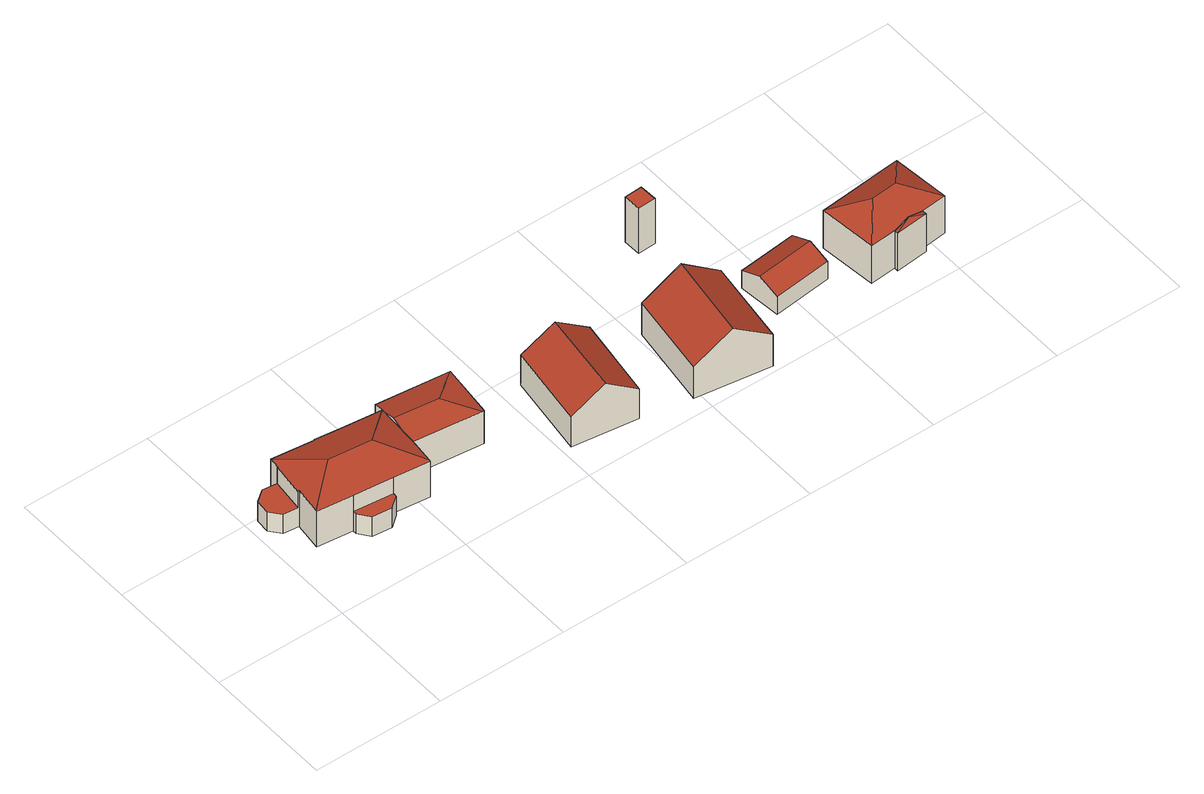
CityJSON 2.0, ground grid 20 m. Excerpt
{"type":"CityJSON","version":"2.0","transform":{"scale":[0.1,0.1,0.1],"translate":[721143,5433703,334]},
"CityObjects":{
"building1":{"type":"Building","attributes":{"Gemeindeschluessel":"09375181","HoeheDach":"343.730","HoeheGrund":"335.360","Methode":"2000","NiedrigsteTraufeDesGebaeudes":"338.870","Geometrietyp2DReferenz":"3000","measuredHeight":8.37,"function":"31001_1000","roofType":"3200"},"address":[{"Country":"Germany","Locality":"Pettendorf","ThoroughfareName":"Naabstraße 33"}],"geometry":[{"type":"Solid","lod":"2","boundaries":[[[[0,1,2,3,4]],[[5,6,7,8]],[[9,10,11,12,13,14]],[[15,13,12,16]],[[17,18,19,20,21,22,3,2]],[[10,23,24,11]],[[25,17,2,1]],[[26,27,28,29]],[[30,14,13,15]],[[31,32,33,34]],[[35,36,33,32,37]],[[38,39,27,26]],[[40,41,42,43]],[[44,45,46]],[[47,48,49,38,26,29,50,25,1,0,51,30,15,16,52,40,43,36,35,53,5,8,54,55]],[[56,57,7,6,58,59,60]],[[40,52,61,62,41]],[[51,0,4,23,10,9]],[[63,37,32,31]],[[28,27,39,64,65,66]],[[52,16,12,11,24,61]],[[5,53,67,68,58,6]],[[36,43,42,69,34,33]],[[70,71,57,56]],[[48,19,18,49]],[[53,35,37,63,67]],[[54,57,71,55]],[[58,68,59]],[[22,62,61,24,23,4,3]],[[38,49,18,64,39]],[[69,67,63,31,34]],[[59,44,60]],[[29,28,66,50]],[[70,56,60,44,46]],[[25,50,66,65,17]],[[8,7,57,54]],[[48,47,45,20,19]],[[69,42,41,62,22,21,68,67]],[[47,55,71,70,46,45]],[[64,18,17,65]],[[51,9,14,30]],[[59,68,21,20,45,44]]]],"semantics":{"surfaces":[{"type":"WallSurface","Flaeche":"27.540","Z_MAX":"6.496","Z_MAX_ASL":"341.856","Z_MIN":"0.000","Z_MIN_ASL":"335.360"},{"type":"WallSurface","Flaeche":"10.677","Z_MAX":"6.365","Z_MAX_ASL":"341.725","Z_MIN":"0.000","Z_MIN_ASL":"335.360"},{"type":"RoofSurface","Dachneigung":"90.000","Dachorientierung":"-1.000","Flaeche":"17.049","Z_MAX":"3.510","Z_MAX_ASL":"338.870","Z_MIN":"3.510","Z_MIN_ASL":"338.870"},{"type":"WallSurface","Flaeche":"7.465","Z_MAX":"3.510","Z_MAX_ASL":"338.870","Z_MIN":"0.000","Z_MIN_ASL":"335.360"},{"type":"RoofSurface","Dachneigung":"70.922","Dachorientierung":"186.383","Flaeche":"70.156","Z_MAX":"8.370","Z_MAX_ASL":"343.730","Z_MIN":"6.450","Z_MIN_ASL":"341.810"},{"type":"WallSurface","Flaeche":"15.143","Z_MAX":"6.450","Z_MAX_ASL":"341.810","Z_MIN":"3.510","Z_MIN_ASL":"338.870"},{"type":"WallSurface","Flaeche":"35.427","Z_MAX":"6.463","Z_MAX_ASL":"341.823","Z_MIN":"0.000","Z_MIN_ASL":"335.360"},{"type":"WallSurface","Flaeche":"10.567","Z_MAX":"3.530","Z_MAX_ASL":"338.890","Z_MIN":"0.000","Z_MIN_ASL":"335.360"},{"type":"WallSurface","Flaeche":"7.529","Z_MAX":"3.510","Z_MAX_ASL":"338.870","Z_MIN":"0.000","Z_MIN_ASL":"335.360"},{"type":"RoofSurface","Dachneigung":"68.816","Dachorientierung":"276.555","Flaeche":"3.155","Z_MAX":"4.340","Z_MAX_ASL":"339.700","Z_MIN":"3.554","Z_MIN_ASL":"338.914"},{"type":"WallSurface","Flaeche":"15.974","Z_MAX":"4.340","Z_MAX_ASL":"339.700","Z_MIN":"0.000","Z_MIN_ASL":"335.360"},{"type":"WallSurface","Flaeche":"7.584","Z_MAX":"3.530","Z_MAX_ASL":"338.890","Z_MIN":"0.000","Z_MIN_ASL":"335.360"},{"type":"WallSurface","Flaeche":"41.839","Z_MAX":"6.467","Z_MAX_ASL":"341.827","Z_MIN":"0.000","Z_MIN_ASL":"335.360"},{"type":"WallSurface","Flaeche":"0.419","Z_MAX":"6.450","Z_MAX_ASL":"341.810","Z_MIN":"5.979","Z_MIN_ASL":"341.339"},{"type":"GroundSurface","Flaeche":"312.436","Z_MAX":"0.000","Z_MAX_ASL":"335.360","Z_MIN":"0.000","Z_MIN_ASL":"335.360"},{"type":"RoofSurface","Dachneigung":"75.137","Dachorientierung":"6.393","Flaeche":"39.873","Z_MAX":"7.038","Z_MAX_ASL":"342.398","Z_MIN":"5.903","Z_MIN_ASL":"341.263"},{"type":"WallSurface","Flaeche":"10.585","Z_MAX":"6.489","Z_MAX_ASL":"341.849","Z_MIN":"0.000","Z_MIN_ASL":"335.360"},{"type":"WallSurface","Flaeche":"8.620","Z_MAX":"6.493","Z_MAX_ASL":"341.853","Z_MIN":"0.000","Z_MIN_ASL":"335.360"},{"type":"RoofSurface","Dachneigung":"68.813","Dachorientierung":"96.580","Flaeche":"3.151","Z_MAX":"4.340","Z_MAX_ASL":"339.700","Z_MIN":"3.554","Z_MIN_ASL":"338.914"},{"type":"RoofSurface","Dachneigung":"90.000","Dachorientierung":"-1.000","Flaeche":"10.302","Z_MAX":"3.530","Z_MAX_ASL":"338.890","Z_MIN":"3.530","Z_MIN_ASL":"338.890"},{"type":"WallSurface","Flaeche":"8.521","Z_MAX":"6.485","Z_MAX_ASL":"341.845","Z_MIN":"0.000","Z_MIN_ASL":"335.360"},{"type":"WallSurface","Flaeche":"40.146","Z_MAX":"6.464","Z_MAX_ASL":"341.824","Z_MIN":"0.000","Z_MIN_ASL":"335.360"},{"type":"WallSurface","Flaeche":"5.394","Z_MAX":"6.463","Z_MAX_ASL":"341.823","Z_MIN":"0.000","Z_MIN_ASL":"335.360"},{"type":"RoofSurface","Dachneigung":"75.149","Dachorientierung":"96.544","Flaeche":"18.869","Z_MAX":"7.038","Z_MAX_ASL":"342.398","Z_MIN":"5.903","Z_MIN_ASL":"341.263"},{"type":"WallSurface","Flaeche":"35.496","Z_MAX":"6.462","Z_MAX_ASL":"341.822","Z_MIN":"0.000","Z_MIN_ASL":"335.360"},{"type":"WallSurface","Flaeche":"5.389","Z_MAX":"6.462","Z_MAX_ASL":"341.822","Z_MIN":"0.000","Z_MIN_ASL":"335.360"},{"type":"WallSurface","Flaeche":"48.874","Z_MAX":"5.905","Z_MAX_ASL":"341.265","Z_MIN":"0.000","Z_MIN_ASL":"335.360"},{"type":"WallSurface","Flaeche":"0.014","Z_MAX":"6.450","Z_MAX_ASL":"341.810","Z_MIN":"6.365","Z_MIN_ASL":"341.725"},{"type":"RoofSurface","Dachneigung":"69.824","Dachorientierung":"276.551","Flaeche":"30.193","Z_MAX":"8.370","Z_MAX_ASL":"343.730","Z_MIN":"6.450","Z_MIN_ASL":"341.810"},{"type":"WallSurface","Flaeche":"2.283","Z_MAX":"6.462","Z_MAX_ASL":"341.822","Z_MIN":"0.000","Z_MIN_ASL":"335.360"},{"type":"WallSurface","Flaeche":"10.150","Z_MAX":"6.450","Z_MAX_ASL":"341.810","Z_MIN":"3.554","Z_MIN_ASL":"338.914"},{"type":"WallSurface","Flaeche":"1.303","Z_MAX":"7.038","Z_MAX_ASL":"342.398","Z_MIN":"6.450","Z_MIN_ASL":"341.810"},{"type":"WallSurface","Flaeche":"7.557","Z_MAX":"3.530","Z_MAX_ASL":"338.890","Z_MIN":"0.000","Z_MIN_ASL":"335.360"},{"type":"RoofSurface","Dachneigung":"75.139","Dachorientierung":"186.397","Flaeche":"36.002","Z_MAX":"7.038","Z_MAX_ASL":"342.398","Z_MIN":"5.974","Z_MIN_ASL":"341.334"},{"type":"WallSurface","Flaeche":"2.254","Z_MAX":"6.463","Z_MAX_ASL":"341.823","Z_MIN":"0.000","Z_MIN_ASL":"335.360"},{"type":"WallSurface","Flaeche":"65.998","Z_MAX":"5.905","Z_MAX_ASL":"341.265","Z_MIN":"0.000","Z_MIN_ASL":"335.360"},{"type":"WallSurface","Flaeche":"29.269","Z_MAX":"6.540","Z_MAX_ASL":"341.900","Z_MIN":"0.000","Z_MIN_ASL":"335.360"},{"type":"RoofSurface","Dachneigung":"70.923","Dachorientierung":"6.389","Flaeche":"68.359","Z_MAX":"8.370","Z_MAX_ASL":"343.730","Z_MIN":"6.450","Z_MIN_ASL":"341.810"},{"type":"WallSurface","Flaeche":"65.197","Z_MAX":"6.462","Z_MAX_ASL":"341.822","Z_MIN":"0.000","Z_MIN_ASL":"335.360"},{"type":"WallSurface","Flaeche":"17.602","Z_MAX":"6.450","Z_MAX_ASL":"341.810","Z_MIN":"3.530","Z_MIN_ASL":"338.890"},{"type":"WallSurface","Flaeche":"7.455","Z_MAX":"3.510","Z_MAX_ASL":"338.870","Z_MIN":"0.000","Z_MIN_ASL":"335.360"},{"type":"RoofSurface","Dachneigung":"69.801","Dachorientierung":"93.581","Flaeche":"30.240","Z_MAX":"8.370","Z_MAX_ASL":"343.730","Z_MIN":"6.450","Z_MIN_ASL":"341.810"}],"values":[[0,1,2,3,4,5,6,7,8,9,10,11,12,13,14,15,16,17,18,19,20,21,22,23,24,25,26,27,28,29,30,31,32,33,34,35,36,37,38,39,40,41]]}}]},
"building2":{"type":"Building","attributes":{"Gemeindeschluessel":"09375181","HoeheDach":"343.728","HoeheGrund":"334.750","Methode":"1000","NiedrigsteTraufeDesGebaeudes":"340.191","Geometrietyp2DReferenz":"3000","measuredHeight":8.98,"function":"31001_1000","roofType":"3100"},"address":[{"Country":"Germany","Locality":"Pettendorf","ThoroughfareName":"Naabstraße 31"}],"geometry":[{"type":"Solid","lod":"2","boundaries":[[[[72,73,74,75]],[[73,76,77,74]],[[74,77,78,79,75]],[[78,80,81,79]],[[75,79,81,72]],[[72,81,80,76,73]],[[77,76,80,78]]]],"semantics":{"surfaces":[{"type":"GroundSurface","Flaeche":"128.146","Z_MAX":"0.000","Z_MAX_ASL":"334.750","Z_MIN":"0.000","Z_MIN_ASL":"334.750"},{"type":"WallSurface","Flaeche":"69.365","Z_MAX":"5.445","Z_MAX_ASL":"340.195","Z_MIN":"0.000","Z_MIN_ASL":"334.750"},{"type":"WallSurface","Flaeche":"72.405","Z_MAX":"8.978","Z_MAX_ASL":"343.728","Z_MIN":"0.000","Z_MIN_ASL":"334.750"},{"type":"RoofSurface","Dachneigung":"54.851","Dachorientierung":"278.165","Flaeche":"78.409","Z_MAX":"8.978","Z_MAX_ASL":"343.728","Z_MIN":"5.442","Z_MIN_ASL":"340.192"},{"type":"WallSurface","Flaeche":"69.513","Z_MAX":"5.442","Z_MAX_ASL":"340.192","Z_MIN":"0.000","Z_MIN_ASL":"334.750"},{"type":"WallSurface","Flaeche":"72.433","Z_MAX":"8.978","Z_MAX_ASL":"343.728","Z_MIN":"0.000","Z_MIN_ASL":"334.750"},{"type":"RoofSurface","Dachneigung":"54.857","Dachorientierung":"98.164","Flaeche":"78.307","Z_MAX":"8.978","Z_MAX_ASL":"343.728","Z_MIN":"5.441","Z_MIN_ASL":"340.191"}],"values":[[0,1,2,3,4,5,6]]}}]},
"building3":{"type":"Building","attributes":{"Gemeindeschluessel":"09375181","HoeheDach":"344.293","HoeheGrund":"334.510","Methode":"1000","NiedrigsteTraufeDesGebaeudes":"340.198","Geometrietyp2DReferenz":"3000","measuredHeight":9.78,"function":"31001_1000","roofType":"3100"},"address":[{"Country":"Germany","Locality":"Pettendorf","ThoroughfareName":"Naabstraße 29"}],"geometry":[{"type":"Solid","lod":"2","boundaries":[[[[82,83,84,85]],[[83,86,87,84]],[[82,88,89,86,83]],[[87,86,89,90]],[[84,87,90,91,85]],[[90,89,88,91]],[[85,91,88,82]]]],"semantics":{"surfaces":[{"type":"GroundSurface","Flaeche":"155.084","Z_MAX":"0.000","Z_MAX_ASL":"334.510","Z_MIN":"0.000","Z_MIN_ASL":"334.510"},{"type":"WallSurface","Flaeche":"75.686","Z_MAX":"5.699","Z_MAX_ASL":"340.209","Z_MIN":"0.000","Z_MIN_ASL":"334.510"},{"type":"WallSurface","Flaeche":"90.548","Z_MAX":"9.783","Z_MAX_ASL":"344.293","Z_MIN":"0.000","Z_MIN_ASL":"334.510"},{"type":"RoofSurface","Dachneigung":"55.048","Dachorientierung":"98.373","Flaeche":"94.631","Z_MAX":"9.783","Z_MAX_ASL":"344.293","Z_MIN":"5.699","Z_MIN_ASL":"340.209"},{"type":"WallSurface","Flaeche":"90.402","Z_MAX":"9.783","Z_MAX_ASL":"344.293","Z_MIN":"0.000","Z_MIN_ASL":"334.510"},{"type":"RoofSurface","Dachneigung":"55.047","Dachorientierung":"278.373","Flaeche":"94.585","Z_MAX":"9.783","Z_MAX_ASL":"344.293","Z_MIN":"5.688","Z_MIN_ASL":"340.198"},{"type":"WallSurface","Flaeche":"75.517","Z_MAX":"5.706","Z_MAX_ASL":"340.216","Z_MIN":"0.000","Z_MIN_ASL":"334.510"}],"values":[[0,1,2,3,4,5,6]]}}]},
"building4":{"type":"Building","attributes":{"Gemeindeschluessel":"09375181","HoeheDach":"343.326","HoeheGrund":"335.210","Methode":"3100","NiedrigsteTraufeDesGebaeudes":"343.326","Geometrietyp2DReferenz":"3000","measuredHeight":8.12,"function":"31001_2000","roofType":"1000"},"address":[{"Country":"Germany","Locality":"Pettendorf","ThoroughfareName":"Naabstraße 40"}],"geometry":[{"type":"Solid","lod":"2","boundaries":[[[[92,93,94,95]],[[96,92,95,97]],[[98,96,97,99]],[[97,95,94,99]],[[98,93,92,96]],[[93,98,99,94]]]],"semantics":{"surfaces":[{"type":"WallSurface","Flaeche":"21.918","Z_MAX":"8.116","Z_MAX_ASL":"343.326","Z_MIN":"0.000","Z_MIN_ASL":"335.210"},{"type":"WallSurface","Flaeche":"21.925","Z_MAX":"8.116","Z_MAX_ASL":"343.326","Z_MIN":"0.000","Z_MIN_ASL":"335.210"},{"type":"WallSurface","Flaeche":"21.926","Z_MAX":"8.116","Z_MAX_ASL":"343.326","Z_MIN":"0.000","Z_MIN_ASL":"335.210"},{"type":"GroundSurface","Flaeche":"7.297","Z_MAX":"0.000","Z_MAX_ASL":"335.210","Z_MIN":"0.000","Z_MIN_ASL":"335.210"},{"type":"RoofSurface","Dachneigung":"90.000","Dachorientierung":"-1.000","Flaeche":"7.297","Z_MAX":"8.116","Z_MAX_ASL":"343.326","Z_MIN":"8.116","Z_MIN_ASL":"343.326"}],"values":[[0,1,2,3,4,2]]}}]},
"building5":{"type":"Building","attributes":{"Gemeindeschluessel":"09375181","HoeheDach":"339.122","HoeheGrund":"334.648","Methode":"2000","NiedrigsteTraufeDesGebaeudes":"337.693","Geometrietyp2DReferenz":"3000","measuredHeight":4.47,"function":"31001_2000","roofType":"3100"},"geometry":[{"type":"Solid","lod":"2","boundaries":[[[[100,101,102,103,104]],[[105,106,101,100]],[[107,108,109,106,105]],[[104,103,108,107]],[[100,104,107,105]],[[108,103,102,109]],[[109,102,101,106]]]],"semantics":{"surfaces":[{"type":"WallSurface","Flaeche":"24.519","Z_MAX":"4.474","Z_MAX_ASL":"339.122","Z_MIN":"0.000","Z_MIN_ASL":"334.648"},{"type":"WallSurface","Flaeche":"27.511","Z_MAX":"3.045","Z_MAX_ASL":"337.693","Z_MIN":"0.000","Z_MIN_ASL":"334.648"},{"type":"WallSurface","Flaeche":"24.522","Z_MAX":"4.474","Z_MAX_ASL":"339.122","Z_MIN":"0.000","Z_MIN_ASL":"334.648"},{"type":"WallSurface","Flaeche":"27.481","Z_MAX":"3.045","Z_MAX_ASL":"337.693","Z_MIN":"0.000","Z_MIN_ASL":"334.648"},{"type":"GroundSurface","Flaeche":"58.903","Z_MAX":"0.000","Z_MAX_ASL":"334.648","Z_MIN":"0.000","Z_MIN_ASL":"334.648"},{"type":"RoofSurface","Dachneigung":"66.342","Dachorientierung":"173.646","Flaeche":"32.145","Z_MAX":"4.474","Z_MAX_ASL":"339.122","Z_MIN":"3.045","Z_MIN_ASL":"337.693"},{"type":"RoofSurface","Dachneigung":"66.342","Dachorientierung":"353.646","Flaeche":"32.163","Z_MAX":"4.474","Z_MAX_ASL":"339.122","Z_MIN":"3.045","Z_MIN_ASL":"337.693"}],"values":[[0,1,2,3,4,5,6]]}}]},
"building6":{"type":"Building","attributes":{"Gemeindeschluessel":"09375181","HoeheDach":"343.060","HoeheGrund":"334.130","Methode":"2000","NiedrigsteTraufeDesGebaeudes":"340.753","Geometrietyp2DReferenz":"3000","measuredHeight":8.93,"function":"31001_1000","roofType":"3200","storeysAboveGround":2},"address":[{"Country":"Germany","Locality":"Pettendorf","ThoroughfareName":"Naabstraße 27"}],"geometry":[{"type":"Solid","lod":"2","boundaries":[[[[110,111,112]],[[113,114,115,116]],[[117,110,112,118]],[[116,115,119,120]],[[112,111,121,122]],[[123,122,121]],[[124,125,120,126]],[[120,119,110]],[[127,128,115,114]],[[129,122,123,130]],[[126,120,110,117]],[[114,113,125]],[[125,113,116,120]],[[119,115,123,121,111,110]],[[112,122,129,131,118]],[[127,124,126,117,118,131,129,130,128]],[[130,123,115,128]],[[127,114,125,124]]]],"semantics":{"surfaces":[{"type":"RoofSurface","Dachneigung":"62.933","Dachorientierung":"264.123","Flaeche":"22.460","Z_MAX":"8.930","Z_MAX_ASL":"343.060","Z_MIN":"6.630","Z_MIN_ASL":"340.760"},{"type":"RoofSurface","Dachneigung":"72.312","Dachorientierung":"84.424","Flaeche":"0.948","Z_MAX":"7.430","Z_MAX_ASL":"341.560","Z_MIN":"6.630","Z_MIN_ASL":"340.760"},{"type":"WallSurface","Flaeche":"58.919","Z_MAX":"6.630","Z_MAX_ASL":"340.760","Z_MIN":"0.000","Z_MIN_ASL":"334.130"},{"type":"WallSurface","Flaeche":"2.007","Z_MAX":"7.430","Z_MAX_ASL":"341.560","Z_MIN":"6.623","Z_MIN_ASL":"340.753"},{"type":"RoofSurface","Dachneigung":"62.644","Dachorientierung":"354.185","Flaeche":"42.611","Z_MAX":"8.930","Z_MAX_ASL":"343.060","Z_MIN":"6.630","Z_MIN_ASL":"340.760"},{"type":"RoofSurface","Dachneigung":"62.934","Dachorientierung":"84.193","Flaeche":"22.482","Z_MAX":"8.930","Z_MAX_ASL":"343.060","Z_MIN":"6.630","Z_MIN_ASL":"340.760"},{"type":"WallSurface","Flaeche":"4.128","Z_MAX":"6.630","Z_MAX_ASL":"340.760","Z_MIN":"0.000","Z_MIN_ASL":"334.130"},{"type":"RoofSurface","Dachneigung":"61.098","Dachorientierung":"174.223","Flaeche":"0.047","Z_MAX":"6.630","Z_MAX_ASL":"340.760","Z_MIN":"6.623","Z_MIN_ASL":"340.753"},{"type":"WallSurface","Flaeche":"4.130","Z_MAX":"6.636","Z_MAX_ASL":"340.766","Z_MIN":"0.000","Z_MIN_ASL":"334.130"},{"type":"WallSurface","Flaeche":"58.978","Z_MAX":"6.630","Z_MAX_ASL":"340.760","Z_MIN":"0.000","Z_MIN_ASL":"334.130"},{"type":"WallSurface","Flaeche":"26.500","Z_MAX":"6.630","Z_MAX_ASL":"340.760","Z_MIN":"0.000","Z_MIN_ASL":"334.130"},{"type":"RoofSurface","Dachneigung":"32.689","Dachorientierung":"173.937","Flaeche":"2.385","Z_MAX":"7.430","Z_MAX_ASL":"341.560","Z_MIN":"6.630","Z_MIN_ASL":"340.760"},{"type":"RoofSurface","Dachneigung":"72.177","Dachorientierung":"266.141","Flaeche":"0.965","Z_MAX":"7.430","Z_MAX_ASL":"341.560","Z_MIN":"6.623","Z_MIN_ASL":"340.753"},{"type":"RoofSurface","Dachneigung":"62.645","Dachorientierung":"174.215","Flaeche":"42.543","Z_MAX":"8.930","Z_MAX_ASL":"343.060","Z_MIN":"6.630","Z_MIN_ASL":"340.760"},{"type":"WallSurface","Flaeche":"86.303","Z_MAX":"6.630","Z_MAX_ASL":"340.760","Z_MIN":"0.000","Z_MIN_ASL":"334.130"},{"type":"GroundSurface","Flaeche":"118.823","Z_MAX":"0.000","Z_MAX_ASL":"334.130","Z_MIN":"0.000","Z_MIN_ASL":"334.130"},{"type":"WallSurface","Flaeche":"26.460","Z_MAX":"6.636","Z_MAX_ASL":"340.766","Z_MIN":"0.000","Z_MIN_ASL":"334.130"},{"type":"WallSurface","Flaeche":"33.270","Z_MAX":"6.630","Z_MAX_ASL":"340.760","Z_MIN":"0.000","Z_MIN_ASL":"334.130"}],"values":[[0,1,2,3,4,5,6,7,8,9,10,11,12,13,14,15,16,17]]}}]}
},
"vertices":[
[46,146,14],[41,104,14],[41,104,78],[41,105,79],[46,146,79],[220,195,14],[220,195,77],[221,212,73],[221,212,14],[22,149,49],[44,146,49],[50,197,49],[28,200,49],[11,187,49],[9,165,49],[11,187,14],[28,200,14],[95,98,78],[155,91,78],[210,85,78],[210,87,79],[164,146,97],[98,153,97],[44,146,78],[50,197,78],[95,98,14],[138,72,14],[138,72,49],[108,75,49],[108,75,14],[9,165,14],[138,205,57],[139,219,57],[119,221,49],[118,207,49],[159,217,14],[119,221,14],[159,217,49],[155,85,14],[155,85,49],[53,214,14],[53,214,78],[118,206,78],[118,206,14],[216,148,78],[215,130,78],[215,130,73],[215,130,14],[210,85,14],[155,91,14],[95,92,14],[22,149,14],[51,197,14],[158,202,14],[333,200,14],[323,118,14],[285,162,84],[333,200,73],[219,195,77],[219,192,78],[218,170,84],[51,197,78],[53,213,78],[158,202,49],[155,91,49],[95,98,49],[95,92,49],[158,202,78],[219,195,78],[118,207,78],[321,118,73],[323,118,73],
[428,176,8],[528,161,8],[509,35,8],[410,49,8],[528,161,62],[509,35,62],[460,42,97],[410,49,62],[478,168,97],[428,176,62],
[607,154,5],[722,137,5],[703,6,5],[588,23,5],[722,137,62],[703,6,62],[607,154,62],[665,146,103],[645,14,103],[588,23,62],
[690,265,93],[689,292,93],[689,292,12],[690,265,12],[717,266,93],[717,266,12],[716,293,93],[716,293,12],
[848,150,6],[848,150,37],[851,117,51],[854,85,37],[854,85,6],[758,140,6],[758,140,37],[764,75,6],[764,75,37],[761,107,51],
[896,48,68],[936,96,91],[887,136,68],[961,53,76],[986,50,68],[986,57,68],[961,54,76],[896,48,1],[887,136,1],[961,54,68],[936,51,68],[976,100,91],[1016,149,68],[1025,61,68],[936,45,1],[936,45,68],[936,51,1],[986,50,1],[986,57,1],[1016,149,1],[1025,61,1],[957,143,1]
]}
